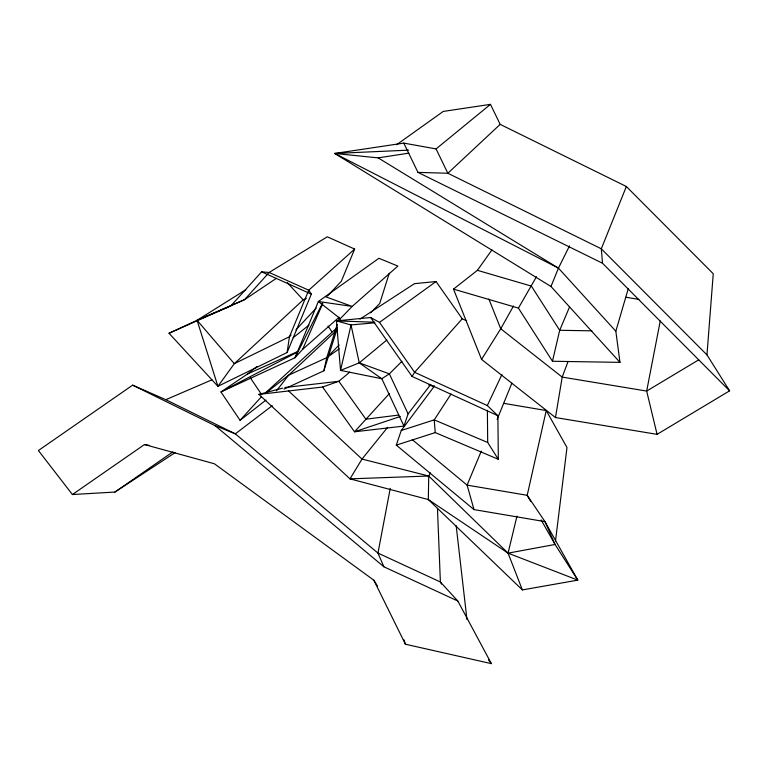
<?xml version="1.0" encoding="UTF-8"?>
<svg xmlns="http://www.w3.org/2000/svg" width="768" height="768" viewBox="0 0 768 768"><rect width="100%" height="100%" fill="white"/><g stroke="black" fill="none" stroke-linecap="round" stroke-linejoin="round"><path stroke-width="1.15" d="M430.445 472.877L428.717 476.016L428.323 499.555L522.374 589.92L577.805 580.128L544.973 521.635L527.203 495.312L467.098 485.117L412.224 439.603M491.933 249.898L477.408 270.326L453.504 289.123L481.565 359.405L555.475 417.552L657.072 434.342L729.6 390.835L706.963 354.893L713.251 273.744L626.352 186.499L500.17 124.368L490.474 104.352L443.242 111.437L396.605 144.71M555.504 540.922L566.986 447.514L546.24 410.544L503.76 403.344M287.117 352.502L289.459 336.73L308.746 290.208L354.653 249.072L327.274 236.803L269.146 272.467L244.57 299.645L169.027 333.254L217.92 386.323L287.117 352.502L311.328 294.115L308.746 290.208L269.146 272.467L261.629 271.853L230.784 305.962L197.078 320.314L169.027 333.254M555.475 417.552L562.195 377.098L568.09 361.43M390.259 488.342L377.952 553.075L383.894 566.794L457.824 601.027L491.395 663.648L405.418 644.218L373.834 580.205L214.406 463.776L144.48 444.547L72.413 494.534L38.4 450.528L132.653 385.152L165.802 399.696L235.325 433.843L377.952 553.075L440.381 581.981L457.824 601.027M660.259 321.005L646.666 391.066L657.072 434.342M284.016 389.117L323.866 370.8L326.746 357.667L337.181 324.586M546.24 410.544L527.203 495.312L530.688 501.456M628.234 288.73L615.83 331.219L619.987 362.371L552.47 361.258L559.69 330.298L569.424 307.258M516.95 516.144L508.061 553.152L522.374 589.92M338.266 321.168L339.341 317.75M323.866 370.8L337.459 327.734M339.61 320.938L340.32 318.672L352.176 306.422L397.872 266.083L378.941 258.288L318.384 301.498L294.989 357.744L220.934 391.939L240.058 420.317L265.987 400.08M389.261 273.245L379.709 303.514L370.608 312.816M282.614 388.128L258.912 394.406L349.978 478.858L428.323 499.555L508.061 553.152L577.805 580.128L555.072 544.464L544.973 521.635L474.019 509.597L396.288 445.133L401.251 430.502L434.563 385.91M258.912 394.406L322.589 387.034L354.528 431.789L403.958 426.067L408.106 413.875L430.781 384.394M626.352 186.499L601.306 248.803L602.515 263.242L729.6 390.835M619.987 362.371L550.982 286.493L558.451 268.128L569.52 245.866M497.098 419.443L511.853 383.222M354.653 249.072L341.318 281.242L327.542 295.987M481.277 451.152L467.098 485.117L474.019 509.597M322.474 303.226L294.989 357.744L302.64 349.334L322.829 303.37M396.288 445.133L435.235 432.586L498.336 459.293L497.885 415.699L487.325 405.562L501.907 374.582M536.486 276.691L518.419 308.093L552.47 361.258M513.494 306.019L500.736 328.762L481.565 359.405M497.885 415.699L412.08 376.445L414.624 372.307L462.25 318.787L466.589 320.774M451.046 394.022L434.246 419.866L435.235 432.586M276.47 390.806L288.691 375.149L334.877 331.978M387.619 427.354L362.016 459.072L349.978 478.858L428.717 476.016L508.061 553.152L555.072 544.464L541.142 519.888M240.058 420.317L261.59 396.566M389.395 393.552L354.528 431.789L400.291 416.486M291.082 335.002L289.459 336.73L234.317 363.677L217.92 386.323L197.078 320.314L245.798 289.738M295.949 329.798L316.205 308.122M339.158 344.966L326.746 357.667L288.691 375.149L266.141 392.755M401.971 361.286L389.366 373.853L381.802 378.73L340.541 370.406L336.461 320.89L370.618 317.501L379.507 322.378L414.624 372.307L487.325 405.562M500.17 124.368L447.859 173.251L417.965 172.378L403.786 143.107L334.723 153.456L550.982 286.493M306.365 298.32L303.187 299.875L234.317 363.677L197.078 320.314L244.57 299.645L276.432 278.294M265.901 392.448L336.547 328.128M302.64 349.334L339.178 317.213M349.805 372.106L338.813 381.283L322.589 387.034M374.755 322.8L351.034 324.941L340.541 370.406L359.261 362.851L386.784 340.051M403.786 143.107L436.07 148.925L490.474 104.352M297.331 352.099L220.934 391.939L247.699 373.891L256.973 366.509M293.155 337.718L308.918 325.171M272.256 405.696L235.325 433.843L214.992 425.587L132.653 385.152M379.507 322.378L436.051 281.539L462.25 318.787M327.59 357.101L339.235 348.806M72.413 494.534L114.931 492.058L172.848 451.891M114.931 492.058L175.142 452.611M359.952 319.133L414.47 283.67L436.051 281.539M698.784 359.798L646.666 391.066L562.195 377.098L500.736 328.762L488.851 298.992M247.699 373.891L298.33 351.264M165.802 399.696L211.939 379.824M401.251 430.502L434.246 419.866L487.699 442.493L498.336 459.293M615.83 331.219L558.451 268.128L334.723 153.456L378.144 157.882L408.883 153.13M398.726 415.056L365.875 419.194L338.813 381.283L284.87 387.523M334.723 153.456L408.643 150.144M591.936 330.826L559.69 330.298L531.379 286.099L477.408 270.326M374.717 322.214L336.461 320.89L351.034 324.941L359.261 362.851L381.802 378.73L403.958 426.067M625.978 297.264L638.938 299.405M144.48 444.547L149.126 445.334M428.717 476.016L362.016 459.072L288.374 390.778M428.765 385.027L434.525 386.554M453.504 289.123L518.419 308.093M325.709 296.803L352.176 306.422L318.384 301.498L340.32 318.672M359.261 362.851L389.366 373.853L408.106 413.875M261.629 271.853L311.328 294.115M417.965 172.378L602.515 263.242M378.144 157.882L558.451 268.128M214.992 425.587L383.894 566.794M706.963 354.893L601.306 248.803L447.859 173.251L436.07 148.925M287.347 282.672L303.187 299.875M488.467 659.933L491.395 663.648M370.618 317.501L412.08 376.445M328.042 326.045L331.891 331.766M250.368 377.856L261.715 394.694M373.834 580.205L377.578 586.272M441.514 584.102L440.381 581.981L437.462 508.358M403.958 639.802L405.418 644.218M456.163 525.658L466.944 619.43M487.373 410.333L487.699 442.493"/></g></svg>
